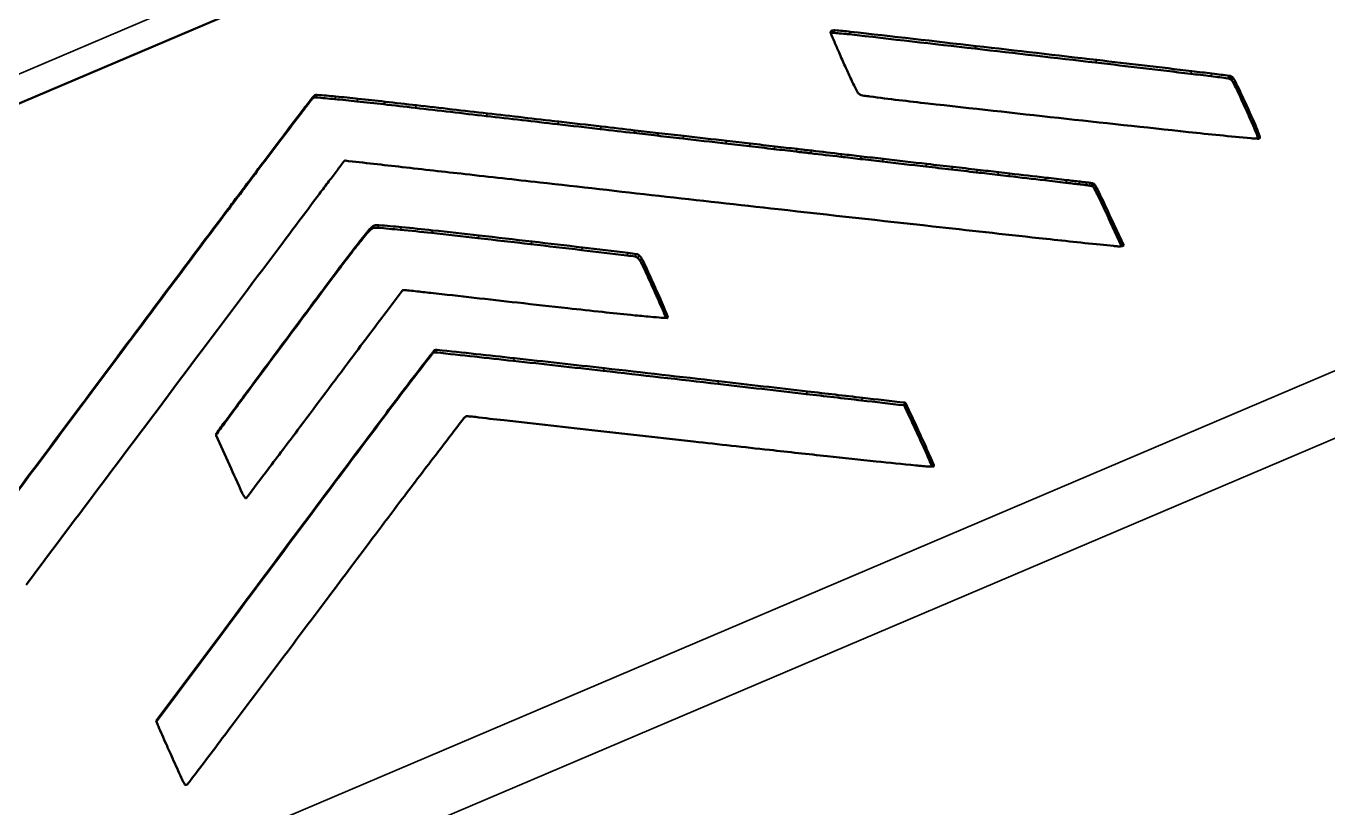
# Model space of a CAD drawing. Header units: inches. Extents: x -20.7 to 49, y -43 to 17.2.
# Drawn here: x 40.21 to 45.81, y -38.72 to -35.36 of the extents above; entities that cross this region are included whole.
import ezdxf

# ---------------------------------------------------------------- set-up
doc = ezdxf.new("R2010")
doc.units = ezdxf.units.IN
doc.header["$MEASUREMENT"] = 0
doc.layers.add('Visible (ANSI)', color=7, linetype='Continuous', lineweight=50)
doc.layers.add('Visible Narrow (ANSI)', color=7, linetype='Continuous', lineweight=35)

msp = doc.modelspace()

# ---------------------------------------------------------------- linework, layer by layer
at = {"layer": 'Visible (ANSI)'}
for p, q in [((37.1836755626571, -36.96579223381616), (45.40561047673761, -33.46874794693243)), ((37.18367556265713, -36.96579223381617), (45.40561047673764, -33.46874794693246)), ((44.87020203936125, -36.20264935501785), (44.91872341685936, -36.30773150221974)), ((44.87562044740472, -36.19136722539244), (44.92817646666241, -36.30518714635815)), ((44.92817646666241, -36.30518714635815), (44.92074305099606, -36.3072463307722)), ((41.96246751587244, -36.75532088700928), (41.95704910782896, -36.76660301663469)), ((40.76578516528365, -38.35003984533545), (41.05634809765586, -37.960499827473)), ((40.76678267329503, -38.35272054724003), (41.05092968961238, -37.97178195709841)), ((40.77099617714381, -38.36404391273024), (40.76578516528365, -38.35003984533545))]:
    msp.add_line(p, q, dxfattribs=at)
for centre, major_axis, ratio, start_param, end_param in [((43.67536175882614, -35.38734320480837), (-0.007690161065530293, 0.003693312517807858), 0.9772838841927118, 0.1685408748995663, 0.8280076746433016), ((43.67182856077338, -35.3863159123141), (-0.004371239497007093, 0.002099351810067608), 0.9772838841927121, 5.725100130103165, 6.451726182080082), ((49.92278282444128, -32.97271121146181), (-6.120240505785512, 2.939335168587119), 0.9772838841927121, 0.8280076746434961, 0.8341307103700863), ((43.67545106526548, -35.41154158519451), (0.01944651873283901, -0.009339475526166497), 0.977283884192712, 2.343401176577647, 2.364461032220637), ((43.67836452477213, -35.41987423538595), (0.02749696733730774, -0.01320582141300798), 0.9772838841927122, 2.136924645309383, 2.343401176577546), ((43.68086947330895, -35.40025945556911), (0.019446518732839, -0.009339475526166516), 0.9772838841927121, 2.343401176577647, 2.58350747651353), ((43.6837829328156, -35.40859210576054), (0.02749696733730774, -0.01320582141300798), 0.9772838841927122, 2.136924645309383, 2.343401176577546), ((43.67935772740459, -35.42754002123748), (0.0345791088896327, -0.01660712365170056), 0.9772838841927125, 1.963048506282947, 2.136924645309442), ((43.68477613544806, -35.41625789161207), (0.0345791088896327, -0.01660712365170056), 0.9772838841927125, 1.963048506282947, 2.136924645309442), ((43.62069002476842, -36.66694290991808), (1.175150738076184, -0.5643833587182004), 0.9772838841927121, 1.912135139090644, 1.963048506282764), ((43.62610843281189, -36.65566078029266), (1.175150738076184, -0.5643833587182004), 0.9772838841927121, 1.912135139090644, 1.963048506282764), ((-95.38594230330087, -1434.998865693996), (1293.928100604416, -621.4279272414842), 0.9772838841927122, 1.911755046940074, 1.912135139090548), ((-95.38052389525741, -1434.98758356437), (1293.928100604416, -621.4279272414842), 0.9772838841927122, 1.911755046940074, 1.912135139090548), ((46.21744590988769, -34.43101352603759), (-2.485700816709388, 1.193794234431284), 0.9772838841927121, 0.834130710370081, 0.8525327512502354), ((13.62224928889578, -342.7713176172316), (284.1334263715744, -136.4592407627826), 0.9772838841927122, 1.910091467144273, 1.911755046940073), ((50.26762447027382, -32.7500690234936), (-6.489915810875568, 3.116877149851135), 0.9772838841927123, 0.8525327512502416, 0.8615203594024523), ((13.61683088085231, -342.782599746857), (284.1334263715744, -136.4592407627826), 0.9772838841927122, 1.910091467144273, 1.911755046940073), ((32.78449839421322, -153.9995226910287), (109.5728393655741, -52.62396142189461), 0.9772838841927122, 1.906703408847157, 1.910091408036861), ((50.89809966573949, -32.4817152620011), (-7.115730685228845, 3.417433911872586), 0.9772838841927122, 0.8615203594024505, 0.868716760362533), ((32.77907998616975, -154.0108048206542), (109.5728393655741, -52.62396142189461), 0.9772838841927122, 1.906703408847157, 1.910091408036861), ((38.6623820951021, -97.97708381243478), (57.73645286264296, -27.72877736556462), 0.9772838841927122, 1.905331127581686, 1.90670322224182), ((38.66780050314556, -97.96580168280937), (57.73645286264296, -27.72877736556462), 0.9772838841927122, 1.905331127581686, 1.90670322224182), ((45.30180393539535, -35.56657344591968), (0.123479081923396, -0.01481986439690616), 0.02048152864717722, 0.8718731498463086, 1.524570254046834), ((45.04134938061856, -35.02467424296616), (-1.283241636499401, 0.6162955962910868), 0.9772838841927121, 0.8687165092176645, 0.8942921606837562), ((44.40211644434459, -35.32196052987592), (-0.638891117427679, 0.306836819333797), 0.977283884192712, 0.8942917291153307, 0.9291027637847691), ((45.29638552735187, -35.57785557554509), (0.123479081923396, -0.01481986439690616), 0.02048152864717722, 0.8718731498467109, 1.524570254046834), ((45.37152911761594, -35.62226018692576), (0.03412711043103651, -0.01639004476987092), 0.9772838841927122, 1.682625788166073, 1.889057189815475), ((45.37694752565941, -35.61097805730034), (0.03412711043103651, -0.01639004476987092), 0.9772838841927122, 1.682625788166073, 1.889057189815475), ((45.37998300604418, -35.59784449922275), (0.01030170295260341, -0.004947543769938564), 0.9772838841927122, 1.467274354266863, 1.682625788166058), ((45.37228873430509, -35.6255764662822), (-0.002074819028996507, -0.04086660029623237), 0.7529764359032345, 2.563814637619263, 2.753396200536926), ((45.38540141408765, -35.58656236959734), (0.01030170295260341, -0.004947543769938564), 0.9772838841927122, 1.467274354266863, 1.682625788166058), ((45.37597591930302, -35.60724463535702), (0.01945882920223167, -0.009345387809446576), 0.9772838841927122, 1.107935202717739, 1.246516437423951), ((45.37770714234856, -35.61429433665679), (-0.002074819028996507, -0.04086660029623237), 0.7529764359032345, 2.563814637599695, 2.753396200536926), ((45.33693336394067, -35.63698393165922), (0.06451770170461678, -0.03098557147182749), 0.9772838841927122, 0.9181291725393272, 1.107935202717751), ((45.38139432734649, -35.5959625057316), (0.01945882920223167, -0.009345387809446576), 0.9772838841927122, 1.107935202717581, 1.246516437423951), ((45.34235177198413, -35.62570180203381), (0.06451770170461678, -0.03098557147182749), 0.9772838841927122, 0.9181291725393272, 1.107935202717751), ((44.45020424981735, -36.07551232794458), (0.9691638416034548, -0.4654551338391169), 0.9772838841927121, 0.8918776371723567, 0.9181291725393876), ((44.45562265786083, -36.06423019831916), (0.9691638416034548, -0.4654551338391169), 0.9772838841927121, 0.8918776371723567, 0.9181291725393876), ((43.829215481206, -36.35370573147451), (1.599841968065181, -0.7683475439356159), 0.9772838841927123, 0.8692182659145367, 0.8918779094537594), ((48.02089666299611, -40.69835681265158), (-7.475530161423993, 3.590232881622192), 0.9772838841927121, 6.073846997179634, 6.084218966020404), ((41.55000987859898, -35.76950756003277), (-0.133669170818447, 0.0641965776297728), 0.9772838841927123, 6.040900975186152, 6.073846997179653), ((41.51483024323364, -35.74078336670655), (-0.09267607573049373, 0.04450904313707473), 0.9772838841927121, 5.997528813833954, 6.040900975186165), ((41.55542828664246, -35.75822543040736), (-0.133669170818447, 0.06419657762977286), 0.9772838841927121, 6.040900975186152, 6.073846997179653), ((41.51956253685918, -35.74499490542374), (-0.09839680517821006, 0.04725650726691593), 0.9772838841927123, 5.963608137090082, 5.997528813833956), ((41.4434416264051, -35.67257003301805), (-0.003472699422769046, 0.001667814775191931), 0.9772838841927122, 5.581845455566469, 5.963608137089737), ((41.52024865127711, -35.72950123708114), (-0.09267607573049368, 0.04450904313707484), 0.9772838841927117, 5.997528813833955, 6.040900975186167), ((41.45051912491211, -35.68787973886996), (0.01882083258940756, -0.00903898058905609), 0.977283884192712, 1.938284537124559, 2.440252801977147), ((41.52498094490265, -35.73371277579832), (-0.09839680517821013, 0.0472565072669158), 0.977283884192712, 5.96360813709008, 5.997528813833954), ((41.44886003444856, -35.66128790339264), (-0.003472699422769046, 0.001667814775191934), 0.9772838841927121, 5.581845455566469, 5.963608137089738), ((41.45593753295557, -35.67659760924455), (0.01882083258940755, -0.009038980589056105), 0.9772838841927123, 1.938284537124559, 2.440252801977149), ((40.05822178974497, -54.8644535285055), (17.6999404306411, -8.500655707974108), 0.9772838841927118, 1.934116143060729, 1.938284537124405), ((40.06364019778844, -54.85317139888007), (17.6999404306411, -8.500655707974108), 0.9772838841927118, 1.934116143060729, 1.938284537124405), ((41.01898049305194, -42.36557371209634), (6.171363699689421, -2.963887831449012), 0.9772838841927124, 1.920033074979116, 1.934116143060731), ((41.02439890109542, -42.35429158247094), (6.171363699689421, -2.963887831449012), 0.9772838841927124, 1.920033074979116, 1.934116143060731), ((40.33765833518741, -49.87629511999392), (13.11928401746143, -6.300728355814427), 0.9772838841927121, 1.912019843871892, 1.920033074979111), ((43.84669598850143, -35.60431522493474), (-0.06896333289680368, 0.03312065098339416), 0.9772838841927122, 0.9291027637848241, 1.107936022229446), ((43.80242639887575, -35.63803608925485), (-0.01787192586091569, 0.008583254230566958), 0.9772838841927124, 1.10793602222931, 1.464199509191782), ((43.80587894675074, -35.63248971255441), (-0.02389641195940618, 0.01147660194218344), 0.9772838841927121, 1.464199509191863, 1.750751390994752), ((43.82261898642956, -35.57048415464871), (-0.08309236480478026, 0.03990632555712178), 0.9772838841927121, 1.750751390994623, 1.87983389234158), ((44.00230209961038, -34.21692947169227), (-1.339810191146725, 0.6434634734282418), 0.977283884192712, 1.879833892341589, 1.896820719166396), ((45.42740569573108, -21.84413558362883), (-12.80010666420474, 6.147438755747811), 0.9772838841927122, 1.896820719166399, 1.914616720767587), ((43.82379707316252, -36.36498786109991), (1.599841968065181, -0.7683475439356159), 0.9772838841927123, 0.8692182659145367, 0.8918779094537594), ((45.44897776229634, -35.77927400686426), (0.1966613302464248, -0.4419414692603521), 0.0602614275885683, 1.52351818055801, 1.801554590666811), ((45.45439617033981, -35.76799187723886), (0.1966613302464248, -0.4419414692603521), 0.0602614275885683, 1.52351818055801, 1.801554590666811), ((48.01547825495263, -40.70963894227699), (-7.475530161423993, 3.590232881622192), 0.9772838841927121, 6.073846997179634, 6.084218966020404), ((40.33223992714393, -49.88757724961933), (13.11928401746139, -6.30072835581452), 0.9772838841927123, 1.912019843871899, 1.920033074979116), ((6.635712664042693, -388.4528628190354), (326.1258873016984, -156.6267353425723), 0.9772838841927124, 1.911643898712233, 1.912019843871896), ((6.641131072086166, -388.4415806894099), (326.1258873016986, -156.6267353425719), 0.9772838841927121, 1.911643898712232, 1.912019843871896), ((-641.9837874384007, -6880.273113645953), (6328.133107848509, -3039.1786364958), 0.9772838841927121, 1.911600397801077, 1.911644397798863), ((-641.9783690303572, -6880.261831516326), (6328.133107848513, -3039.178636495783), 0.9772838841927122, 1.911600397801076, 1.911644397798863), ((69.98894735612888, 231.7370949386924), (-247.1683512011792, 118.7062218487217), 0.9772838841927123, 1.914616754306582, 1.91668075412341), ((77.86728260869245, -63.04232005117434), (-41.11133689358469, 19.74432185217477), 0.9772838841927123, 6.084219278937215, 6.087152916783209), ((77.87270101673593, -63.03103792154894), (-41.11133689358469, 19.74432185217477), 0.9772838841927123, 6.084219278937215, 6.087152916783209), ((-537.1716862817598, -5831.769376928062), (5358.734309349765, -2573.610661165422), 0.9772838841927121, 1.911549257681655, 1.911601257681651), ((-537.1662678737163, -5831.758094798438), (5358.734309349765, -2573.610661165422), 0.9772838841927121, 1.911549257681655, 1.911601257681651), ((-39.8088891848297, -858.705697869587), (760.8412075935255, -365.4051367876604), 0.9772838841927124, 1.911330198040694, 1.911550198040468), ((-39.80347077678623, -858.6944157399615), (760.8412075935257, -365.4051367876606), 0.9772838841927123, 1.911330198040694, 1.911550198040469), ((68.63162176869692, 217.4127764687962), (-233.9323822457631, 112.3494538419408), 0.977283884192712, 1.916681747016723, 1.918857728518635), ((44.77167595873931, -36.08403943115039), (0.7050006818308017, -0.3385869061884489), 0.9772838841927122, 0.7999225965214674, 0.8521967676519324), ((44.77709436678278, -36.07275730152497), (0.7050006818308017, -0.3385869061884489), 0.9772838841927122, 0.7999225965214674, 0.8521967676519324), ((97.76401537673809, -77.82318697904986), (-63.47553926508886, 30.48505769185628), 0.9772838841927122, 6.087152916783208, 6.089624633929626), ((756.2303034679776, 7082.926128605342), (6581.857019061326, -3161.033262083516), 0.9772838841927121, 5.052923045405008, 5.052943109680767), ((756.2357218760211, 7082.937410734969), (6581.857019061326, -3161.033262083516), 0.9772838841927121, 5.052923045405008, 5.052943109680767), ((233.6753893884284, 1868.617756288556), (1760.807151854817, -845.653431699953), 0.9772838841927121, 5.052943109680768, 5.052994869419441), ((233.6808077964719, 1868.629038418182), (1760.807151854817, -845.653431699953), 0.9772838841927121, 5.052943109680768, 5.052994869419441), ((287.8892356262678, 2409.90178370515), (2261.264739536351, -1086.005520227841), 0.9772838841927118, 5.052995839590842, 5.053039839590838), ((287.8946540343113, 2409.913065834775), (2261.264739536351, -1086.005520227841), 0.9772838841927118, 5.052995839590842, 5.053039839590838), ((1559.152046836999, 15107.72095360694), (14001.29381948142, -6724.326485277683), 0.9772838841927118, 5.053039431890731, 5.05305143189071), ((1559.157465245043, 15107.73223573657), (14001.29381948142, -6724.326485277683), 0.9772838841927118, 5.053039431890731, 5.05305143189071), ((46.74258523451667, -19.21583012643413), (-15.33550863472738, 7.365102697453591), 0.9772838841927125, 1.91885772851864, 1.934761920459934), ((45.52866461853184, -35.14511345851512), (-0.6437208556492718, 0.3091563718736648), 0.9772838841927121, 1.93476192045993, 1.953249490463691), ((45.51142542042553, -35.44585260193963), (-0.366774344551612, 0.1761487524644181), 0.9772838841927121, 1.953249490463797, 1.981420713664521), ((45.52245365573594, -35.06082569367047), (-0.7207384454605138, 0.3461451977406442), 0.9772838841927118, 1.981420713664519, 1.993601170272779), ((45.13080556974933, -35.95671858422237), (0.3574888099686959, -0.1716892384415338), 0.9772838841927123, 0.7475733375072569, 0.7999218022783658), ((45.1362239777928, -35.94543645459696), (0.3574888099686959, -0.1716892384415338), 0.9772838841927123, 0.7362751829035199, 0.7999218022783658), ((45.50974139419046, -35.84224889063132), (-0.002708678898056929, 0.001300882724779241), 0.9772838841927118, 1.993601170272848, 2.622293840002762), ((45.50794862202496, -35.83970341496287), (0.005530875918805828, -0.002656284191098297), 0.977283884192712, 5.763886493591116, 7.019460490083171), ((97.75859696869462, -77.83446910867528), (-63.47553926508886, 30.48505769185628), 0.9772838841927122, 6.087152916783208, 6.089624633929626), ((-46.44054335958802, -931.4746378446719), (828.052623979515, -397.6844041999687), 0.9772838841927118, 1.911345018955453, 1.911457018955783), ((-46.43512495154454, -931.4633557150464), (828.0526239795132, -397.6844041999718), 0.9772838841927123, 1.911345018955457, 1.911457018955787), ((-56.70767358144016, -1033.916336949667), (922.7683531542896, -443.1730207859718), 0.9772838841927122, 1.911240722944308, 1.911344722944284), ((-56.70225517339669, -1033.905054820041), (922.7683531542896, -443.1730207859718), 0.9772838841927122, 1.911240722944308, 1.911344722944284), ((-46.30310241571954, -930.2222841013917), (826.8934679452991, -397.1277025321141), 0.9772838841927121, 1.911137670070721, 1.911241933503089), ((-46.29768400767607, -930.2110019717662), (826.8934679452991, -397.1277025321141), 0.9772838841927121, 1.911137670070721, 1.911241933503089), ((24.48378695106332, -225.4147349968003), (175.2256756776079, -84.15469791942878), 0.9772838841927121, 1.910810913214171, 1.911137670070719), ((24.48920535910679, -225.4034528671748), (175.2256756776079, -84.15469791942887), 0.9772838841927122, 1.910810913214171, 1.911137670070719), ((446.2121291735587, 3959.593048124999), (3694.386341294372, -1774.283165677771), 0.9772838841927123, 5.052403700582667, 5.052435731199582), ((172.6534209474287, -133.9286741746392), (-147.6534540592059, 70.91273453540197), 0.9772838841927123, 6.084585877320846, 6.084909876076846), ((41.57659348007591, -35.94103998310897), (-0.001481062434938533, 0.000711301932950649), 0.9772838841927122, 5.20724358913003, 6.084585877321877), ((41.57707553552719, -35.94952027530662), (-0.009274544739120368, 0.004454235989347329), 0.9772838841927124, 5.055933030290701, 5.207243589131917), ((-5831.472979497843, -60493.96394526253), (-55879.07981306887, 26836.74674672917), 0.9772838841927124, 5.055929030171597, 5.055933030171808), ((446.2067107655153, 3959.581765995373), (3694.386341294372, -1774.283165677771), 0.9772838841927123, 5.052403700582667, 5.052435731199582), ((121.0960394146143, 732.2686020700272), (710.2971357623036, -341.1306057857034), 0.977283884192712, 5.052435731199578, 5.052543571955328), ((121.1014578226577, 732.2798841996527), (710.2971357623036, -341.1306057857034), 0.977283884192712, 5.052435731199578, 5.052543571955328), ((155.2999813282752, 1072.176113555544), (1024.583838354531, -492.0713992194487), 0.9772838841927122, 5.052543323657089, 5.052627375351785), ((155.3053997363186, 1072.187395685169), (1024.583838354531, -492.0713992194487), 0.9772838841927122, 5.052543323657089, 5.052627375351785), ((1584.350935451559, 15285.90278083043), (14166.80892302541, -6803.817538663447), 0.977283884192712, 5.052627375351784, 5.052639371613171), ((1584.356353859602, 15285.91406296005), (14166.80892302541, -6803.817538663447), 0.977283884192712, 5.052627375351784, 5.052639371613171), ((-65.78591460295708, -1128.857736747028), (1010.514253645086, -485.3142750337616), 0.9772838841927121, 1.910946486079103, 1.911046486079124), ((184.898043953298, -142.3087416787943), (-161.2704103802491, 77.45247730624918), 0.9772838841927121, 6.089624633929625, 6.090854590761086), ((184.9034623613415, -142.297459549169), (-161.2704103802491, 77.45247730624918), 0.9772838841927121, 6.089624633929625, 6.090854590761086), ((51.01052614016725, -43.05359175231671), (-10.6612318792951, 5.120212804325414), 0.9772838841927122, 6.084909876076847, 6.089901890733552), ((-80.25109080347546, -1292.582005220625), (-1161.442450861387, 557.7997529475659), 0.9772838841927121, 5.055717889866386, 5.055929889866196), ((-198.3342557276976, -2505.408497346265), (-2282.439633047151, 1096.175073062989), 0.9772838841927123, 5.055590705499759, 5.055718705499713), ((-65.79133301100056, -1128.869018876654), (1010.514253645086, -485.3142750337616), 0.9772838841927121, 1.910946486079103, 1.911046486079124), ((-50.34101090401227, -975.319223886387), (868.538502609091, -417.1283405574647), 0.9772838841927124, 1.910832895615801, 1.910944895612687), ((-50.33559249596881, -975.3079417567616), (868.538502609091, -417.1283405574647), 0.9772838841927124, 1.910832895615801, 1.910944895612687), ((-42.49456105669689, -897.4282266355796), (796.5177080333839, -382.5392988088836), 0.9772838841927122, 1.910727889774014, 1.910831889775604), ((-42.48914264865341, -897.4169445059541), (796.5177080333833, -382.5392988088848), 0.9772838841927122, 1.910727889774016, 1.910831889775604), ((36.56775895067712, -113.512207542456), (71.67112649383753, -34.42110852938684), 0.9772838841927122, 1.91011845590546, 1.910726910323232), ((36.57317735872059, -113.5009254128306), (71.67112649383752, -34.42110852938686), 0.9772838841927122, 1.91011845590546, 1.910726910323232), ((-212.7050868837721, -2569.82798556365), (2343.062149751765, -1125.289924871468), 0.9772838841927123, 1.910058268213621, 1.91011845590546), ((-212.6996684757286, -2569.816703434025), (2343.062149751765, -1125.289924871468), 0.9772838841927123, 1.910058268213621, 1.91011845590546), ((12.26012059366597, -354.4312166658826), (294.4483288740234, -141.4131238099176), 0.9772838841927122, 1.909782682898078, 1.910058268213621), ((60.07721627991679, -49.75823792632277), (-20.83454826200499, 10.00609704312216), 0.9772838841927122, 6.089900803802987, 6.0929248032277), ((366.1454810041483, 3284.509987009579), (-3069.172576044941, 1474.015095110072), 0.9772838841927122, 1.913999395074988, 1.914303395074402), ((12.25470218562249, -354.442498795508), (294.4483288740233, -141.4131238099179), 0.977283884192712, 1.909782682898079, 1.910058268213621), ((29.80642259741416, -182.075713217368), (135.0519246363849, -64.86066540912111), 0.9772838841927122, 1.909397276269365, 1.909782682898079), ((29.81184100545763, -182.0644310877426), (135.0519246363849, -64.86066540912111), 0.9772838841927122, 1.909397276269365, 1.909782682898079), ((43.60421585547556, -47.09977809814726), (10.227055876473, -4.911693417996577), 0.9772838841927123, 1.906836689370914, 1.90939663870175), ((43.60963426351903, -47.08849596852185), (10.227055876473, -4.911693417996577), 0.9772838841927123, 1.906836689370914, 1.90939663870175), ((44.63490626573442, -37.27045870995824), (1.134171098755427, -0.5447022865548329), 0.9772838841927121, 1.893696208923512, 1.906836689370907), ((44.64032467377789, -37.25917658033283), (1.134171098755427, -0.5447022865548329), 0.9772838841927121, 1.893696208923512, 1.906836689370907), ((44.76804945031986, -36.14599321901289), (0.09220211203855383, -0.04428141513013073), 0.9772838841927117, 1.811165047466217, 1.893696208923528), ((44.77346785836333, -36.13471108938748), (0.09220211203855383, -0.04428141513013073), 0.9772838841927117, 1.811165047466217, 1.893696208923528), ((44.78205803869379, -36.07758925097671), (0.02788361617168376, -0.01339151518038175), 0.977283884192712, 1.644716797184573, 1.811165047466261), ((44.79032171399553, -36.05641577566302), (0.006921524921669971, -0.003324163748676982), 0.9772838841927122, 1.175913837144577, 1.644716797184463), ((44.78747644673727, -36.0663071213513), (0.02788361617168376, -0.01339151518038175), 0.977283884192712, 1.644716797184573, 1.811165047466261), ((44.76188823305974, -36.0813515258163), (0.04168409012260819, -0.02001939498163758), 0.9772838841927121, 0.9146532924642585, 1.175913833499857), ((44.79574012203901, -36.04513364603761), (0.006921524921669971, -0.003324163748676982), 0.9772838841927122, 1.175913837144577, 1.644716797184463), ((44.7673066411032, -36.07006939619087), (0.04168409012260819, -0.02001939498163758), 0.9772838841927121, 0.9146532924642585, 1.175913833499857), ((43.53160155763764, -36.68444151850917), (1.294573887788785, -0.6217380759979912), 0.9772838841927122, 0.8928543488965879, 0.9146532924642798), ((43.53701996568112, -36.67315938888375), (1.294573887788785, -0.6217380759979912), 0.9772838841927122, 0.8928543488965879, 0.9146532924642798), ((-151.5794005360967, 105.7909090487798), (216.1319529736925, -103.8005368956408), 0.977283884192712, 6.091802545500006, 6.092923205067414), ((42.62072877131209, -37.10645879408983), (2.212093549291169, -1.062390335721248), 0.9772838841927122, 0.8735403079776018, 0.8928543488965976), ((42.62614717935556, -37.09517666446442), (2.212093549291169, -1.062390335721248), 0.9772838841927122, 0.8735403079776018, 0.8928543488965976), ((29.02817371396926, -43.07772570808584), (15.7839097962132, -7.580453924638868), 0.977283884192712, 0.8690083173426206, 0.8735403079775956), ((254.9395532688728, -194.0019094444317), (-239.805881293584, 115.1702878104124), 0.9772838841927123, 6.09085459076109, 6.093700443949069), ((254.9449716769163, -193.9906273148063), (-239.805881293584, 115.1702878104124), 0.9772838841927123, 6.09085459076109, 6.093700443949069), ((103.9076503349087, 586.0642407265956), (-575.089975475746, 276.1953861812814), 0.9772838841927122, 1.914305281264197, 1.915355967883457), ((29.02275530592578, -43.08900783771126), (15.7839097962132, -7.580453924638868), 0.977283884192712, 0.8690083173426206, 0.8735403079775956), ((44.2064385150053, -38.30715484176489), (-2.946783417748084, 1.415235908753645), 0.9772838841927123, 6.037870604815213, 6.049338583463194), ((41.75478669023517, -36.30895040133856), (-0.08927663003113606, 0.04287640953576825), 0.9772838841927123, 5.894511745232982, 6.037870604815177), ((41.76020509827865, -36.29766827171314), (-0.08927663003113619, 0.04287640953576798), 0.9772838841927122, 5.894511745232978, 6.037870604815174), ((41.7114291739555, -36.26169236988613), (-0.03127677272675403, 0.01502112832800415), 0.9772838841927123, 5.801306642265146, 5.894511745232953), ((41.70363855065113, -36.30259861574634), (-0.00928210449286744, -0.07507271414651581), 0.5866624394071783, 3.519379503366526, 3.645121081501028), ((41.71684758199897, -36.25041024026071), (-0.03127677272675398, 0.01502112832800426), 0.9772838841927122, 5.80130664226515, 5.894511745232957), ((41.7090569586946, -36.29131648612092), (-0.00928210449286744, -0.07507271414651581), 0.5866624394071784, 3.519379503368674, 3.645121081501028), ((41.70147922572288, -36.24093724131847), (0.01045378750150837, -0.005020584602693464), 0.9772838841927122, 2.303254918521851, 2.501984096397294), ((41.71440412962484, -36.2832952231842), (0.05087960737004082, -0.02443567686030185), 0.9772838841927122, 1.939731210765071, 2.30325491852196), ((41.70689763376635, -36.22965511169306), (0.01045378750150836, -0.005020584602693498), 0.9772838841927122, 2.303254918521855, 2.501984096397297), ((41.71982253766831, -36.27201309355878), (0.05087960737004094, -0.02443567686030158), 0.9772838841927122, 1.939731210765066, 2.303254918521954), ((40.87619370575261, -48.06830480399081), (10.91545861284745, -5.242308917708365), 0.9772838841927122, 1.931591222177184, 1.939731210765046), ((40.88161211379608, -48.05702267436539), (10.91545861284745, -5.242308917708362), 0.9772838841927122, 1.931591222177182, 1.939731210765046), ((41.07889150569208, -45.51707780825793), (8.561722101168709, -4.111892474134844), 0.9772838841927122, 1.917413027420274, 1.931591053098607), ((41.08430991373555, -45.50579567863251), (8.561722101168696, -4.111892474134868), 0.977283884192712, 1.917413027420276, 1.931591053098611), ((73.8299245441869, 273.0783586244043), (-285.8421412408839, 137.2798761126039), 0.9772838841927124, 1.91535596788346, 1.916806525955405), ((-3454.315616677642, 2538.598879333684), (3916.829904554162, -1881.114945882674), 0.9772838841927123, 6.091666581896823, 6.091802545500007), ((43.64718283034, -37.87381117245508), (-2.305786653123612, 1.107387821504425), 0.9772838841927122, 6.049337633127493, 6.065837539543706), ((43.65260123838347, -37.86252904282966), (-2.305786653123612, 1.107387821504425), 0.9772838841927122, 6.049337633127493, 6.065837539543706), ((44.20102010696182, -38.3184369713903), (-2.946783417748084, 1.415235908753645), 0.9772838841927123, 6.037870604815213, 6.049338583463194), ((37.85009013772037, -79.87084651331688), (40.30267936179895, -19.35595222515213), 0.9772838841927124, 1.9129201978291, 1.917413027420274), ((37.85550854576384, -79.85956438369146), (40.30267936179895, -19.35595222515213), 0.9772838841927124, 1.9129201978291, 1.917413027420274), ((31.78464650700062, -141.385268811009), (97.16738823488157, -46.66606176808873), 0.977283884192712, 1.910780726629199, 1.912920197829102), ((31.79006491504409, -141.3739866813836), (97.16738823488157, -46.66606176808873), 0.977283884192712, 1.910780726629199, 1.912920197829102), ((33.73738460327134, -122.0555248803084), (79.30471753991431, -38.08725246656282), 0.9772838841927123, 1.908288639666624, 1.910780639344475), ((48.27637755593359, 2.98359288001158), (-36.27292614167537, 17.42060420256387), 0.977283884192712, 1.916806525955401, 1.923433728688934), ((52.81632704262302, -44.73796264510326), (-12.63966202156214, 6.070382865495569), 0.9772838841927117, 6.08354071382706, 6.090328592836195), ((52.82174545066649, -44.72668051547785), (-12.63966202156214, 6.070382865495569), 0.9772838841927117, 6.083540713827059, 6.090328592836194), ((43.46625915809865, -37.73331308310814), (-2.099080084473608, 1.008113963518527), 0.9772838841927124, 6.065836477212752, 6.083540361609909), ((43.47167756614213, -37.72203095348273), (-2.099080084473608, 1.008113963518527), 0.9772838841927124, 6.065836477212754, 6.083540361609909), ((33.73196619522787, -122.0668070099338), (79.30471753991431, -38.08725246656282), 0.9772838841927123, 1.908288639666624, 1.910780639344475), ((20.86816319414986, -246.518491239724), (194.412037871293, -93.36922945619409), 0.9772838841927124, 1.907373108356333, 1.908289107791097), ((20.87358160219333, -246.5072091100986), (194.412037871293, -93.36922945619409), 0.9772838841927124, 1.907373108356333, 1.908289107791097), ((42.72329985757688, -36.99087837499349), (0.5952877527591143, -0.2858956646327844), 0.977283884192712, 1.853116312148696, 1.907373108356316), ((42.72871826562035, -36.97959624536808), (0.5952877527591132, -0.2858956646327865), 0.9772838841927125, 1.8531163121487, 1.907373108356319), ((42.82753672122342, -36.36415860148661), (0.02139382721185862, -0.01027469895260594), 0.9772838841927116, 1.275998164088163, 1.853116312148764), ((42.80818870575338, -36.38496967851257), (0.04755202350200712, -0.02283755595630652), 0.9772838841927122, 0.9582650318673496, 1.27599816408812), ((47.56887769488426, -5.073635147381985), (-28.83331790917561, 13.8476233535882), 0.977283884192712, 1.923433728688934, 1.925243551408748), ((44.93586727167908, -35.70644606171335), (-0.5539408533074801, 0.2660382104109559), 0.9772838841927121, 1.925243551408757, 1.956147424988865), ((44.90880662043352, -36.20417992394206), (-0.09568158081707027, 0.04595248098760771), 0.9772838841927122, 1.956147424988966, 2.053251917585891), ((44.91210031226405, -36.2786054413002), (-0.02731075518356635, 0.0131163902980389), 0.9772838841927123, 2.053251917585795, 2.30017341274317), ((68.90791267029927, -56.61165302210676), (-30.68354459425689, 14.7362218261771), 0.9772838841927122, 6.090328592836194, 6.093828462004442), ((42.82211831317995, -36.37544073111202), (0.02139382721185862, -0.01027469895260594), 0.9772838841927116, 1.275998164088163, 1.853116312148764), ((42.80277029770991, -36.39625180813798), (0.04755202350200712, -0.02283755595630652), 0.9772838841927122, 0.9582650318672989, 1.27599816408812), ((42.55258636464573, -36.53282379489769), (0.3084417306062751, -0.1481336600046786), 0.9772838841927122, 0.8665091753173382, 0.9582650318672759), ((42.5580047726892, -36.52154166527227), (0.3084417306062751, -0.1481336600046786), 0.9772838841927122, 0.8665091753173382, 0.9582650318672759), ((27.43209765943869, -43.05827344359579), (15.35111208634594, -7.372596483694458), 0.977283884192712, 0.8609732100705463, 0.8665100761709388), ((27.43751606748216, -43.04699131397038), (15.35111208634594, -7.372596483694458), 0.977283884192712, 0.8609732100705463, 0.8665100761709388), ((68.9024942622558, -56.62293515173217), (-30.68354459425689, 14.7362218261771), 0.9772838841927122, 6.090328592836194, 6.093828462004442), ((124.6298106824999, -97.50166116630469), (-93.03368668705289, 44.68079103820634), 0.9772838841927117, 6.093828462004444, 6.095620520292417), ((124.6352290905434, -97.49037903667927), (-93.03368668705289, 44.68079103820634), 0.9772838841927117, 6.093828462004444, 6.095620520292417), ((3390.358984111306, -2503.387356229451), (-3752.202178232166, 1802.050068408427), 0.9772838841927124, 6.091734593534312, 6.091762649508278), ((41.84912335626031, -36.51874784595108), (-0.02911375780341745, 0.01398230872143295), 0.977283884192712, 6.00300484454647, 6.091734593537298), ((41.82804940657526, -36.5001947847875), (-0.003760578669574039, 0.001806073001096658), 0.977283884192712, 5.095739820547582, 6.003004844547146), ((41.76606855374663, -37.59900466035707), (-1.015572157336023, 0.4877434073830533), 0.9772838841927118, 5.078323927470552, 5.095739820547267), ((41.73591542278326, -38.00540373072244), (-1.390331526536487, 0.6677270849210876), 0.9772838841927124, 5.057731195622578, 5.078323013715581), ((39.41624523305963, -62.34680033452515), (-23.88361123567584, 11.4704542070726), 0.977283884192712, 5.055137541790331, 5.057729541427687), ((119.9353553077096, 759.6104487008795), (-735.8895660184712, 353.4217453627281), 0.977283884192712, 1.913544666373323, 1.914004728606546), ((31.66810762380246, -41.25801538661179), (11.14744761581861, -5.353725035181743), 0.9772838841927118, 0.8549664121600848, 0.860973210070541), ((31.67352603184593, -41.24673325698637), (11.14744761581861, -5.353725035181743), 0.9772838841927118, 0.854966412160084, 0.860973210070541), ((52.29702507808368, 65.79493657155552), (-94.59745208313772, 45.43181227990141), 0.9772838841927124, 1.914004728606542, 1.916092244278401), ((46.48234289151998, 4.807764237347403), (-38.24044302832882, 18.36553301283906), 0.977283884192712, 1.916091714248063, 1.919635430623892), ((41.28926968373545, -37.23739154076233), (1.625268924487987, -0.7805592122798657), 0.9772838841927122, 0.8300742852320058, 0.8549659639196543), ((41.29468809177892, -37.22610941113692), (1.625268924487987, -0.7805592122798657), 0.9772838841927122, 0.8300742852320058, 0.8549659639196543), ((254.8901481410441, -193.6002748186099), (-238.8241668221121, 114.6988050527028), 0.9772838841927122, 6.091762649508282, 6.092249770065959), ((44.38099374718799, -18.10631011972445), (-17.07427252271529, 8.200169528732587), 0.977283884192712, 1.91963543062389, 1.926109114643918), ((44.06032315233665, -21.87594257260094), (-13.59455842391607, 6.528985852607337), 0.9772838841927123, 1.926109114643914, 1.931104681799681), ((43.07690972494166, -34.17632435116206), (-2.24581564296322, 1.078585865258833), 0.9772838841927123, 1.931104681799686, 1.950007683231403), ((43.23590762246693, -31.55389378820516), (-4.661371316258993, 2.238691866891698), 0.9772838841927122, 1.950007683231405, 1.956652461670476), ((41.23059960942975, -37.26020878764892), (1.682721759317654, -0.8081517779298979), 0.9772838841927121, 0.8156222934285093, 0.8300750484546686), ((41.23601801747323, -37.24892665802351), (1.682721759317654, -0.8081517779298979), 0.9772838841927121, 0.8134791404820447, 0.8300750484546686), ((42.96339206836178, -36.61426779569894), (0.002496354259777188, -0.001198910706544786), 0.9772838841927121, 5.098245115260245, 6.359049414622314), ((42.95781718196968, -36.61208245929502), (0.007894731303112204, -0.003791560371499574), 0.9772838841927121, 0.07586410744289296, 0.8134791404819293), ((1051.340286116274, -774.790808669328), (-1128.530619672001, 541.9933638381626), 0.9772838841927124, 6.095621503893783, 6.095909503893047), ((1051.345704524318, -774.7795265397025), (-1128.530619672001, 541.9933638381626), 0.9772838841927124, 6.095621503893783, 6.095909503893047), ((530.7536406983343, -396.3629773308074), (-548.4212825452096, 263.3873556869114), 0.977283884192712, 6.093700485226575, 6.095232485151874), ((457.3333930906793, -342.5841545163446), (-465.5868152703239, 223.6048891968988), 0.9772838841927122, 6.092249629973891, 6.092545629973312), ((530.7482222902908, -396.3742594604329), (-548.4212825452087, 263.3873556869129), 0.9772838841927123, 6.093700485226577, 6.095232485151876), ((-3056.125583629957, 2245.205880670809), (3470.614279952352, -1666.813354805459), 0.9772838841927123, 6.091495214298363, 6.091667214298257), ((51.77615142294158, -44.30707018384809), (-11.17381551462668, 5.366388604892093), 0.9772838841927122, 6.074132263143255, 6.087680319746695), ((44.7451624026592, -38.95336580417169), (-3.197653401630101, 1.535719893928781), 0.9772838841927122, 6.069119753119557, 6.074132263143258), ((44.75058081070268, -38.94208367454628), (-3.197653401630103, 1.53571989392878), 0.9772838841927121, 6.069119753119556, 6.074132263143254), ((43.42866692576063, -37.93777240601734), (-1.697319285299318, 0.8151624536462639), 0.9772838841927124, 6.061069443476438, 6.069119753119552), ((43.4340853338041, -37.92649027639193), (-1.697319285299313, 0.8151624536462724), 0.9772838841927121, 6.061069443476442, 6.069119753119557), ((49.55963661423663, -42.74498686147238), (-8.7279352894507, 4.191718792943487), 0.9772838841927123, 6.059634787411913, 6.06107100113456), ((49.56505502228011, -42.73370473184696), (-8.7279352894507, 4.191718792943487), 0.9772838841927123, 6.059634787411913, 6.06107100113456), ((41.96704626353393, -36.78691491266106), (0.02058953264497967, -0.009888424703402959), 0.9772838841927118, 1.917432874949721, 2.464714425038625), ((41.9724646715774, -36.77563278303565), (0.02058953264497967, -0.009888424703402959), 0.9772838841927118, 1.917432874949721, 2.464714425038625), ((-49.49864225991764, -1010.17368211267), (899.3734444510983, -431.9372731299451), 0.977283884192712, 1.917096678631861, 1.917432874947375), ((-49.49322385187418, -1010.162399983045), (899.3734444510986, -431.9372731299438), 0.9772838841927122, 1.917096678631859, 1.917432874947373), ((32.95306868892303, -135.9722786589232), (91.6424570275761, -44.01263261178287), 0.9772838841927121, 1.913258606238033, 1.917096678631864), ((-254.3312435052245, 180.8327573161148), (331.3978395053917, -159.1586676260793), 0.9772838841927124, 6.091545286378907, 6.092545299022841), ((51.77073301489811, -44.3183523134735), (-11.17381551462668, 5.366388604892093), 0.9772838841927122, 6.074132263143255, 6.087680319746696), ((32.94765028087955, -135.9835607885486), (91.64245702757623, -44.01263261178254), 0.9772838841927121, 1.913258606238029, 1.917096678631861), ((17.40957374278011, -294.1286311515882), (237.8280343125961, -114.2203978209894), 0.9772838841927122, 1.911375889545809, 1.913259889401779), ((17.41499215082359, -294.1173490219628), (237.8280343125961, -114.2203978209894), 0.9772838841927122, 1.911375889545809, 1.913259889401779), ((-292.330508875853, -3385.689696247007), (3096.217651590378, -1487.0038888695), 0.9772838841927122, 1.911264368243978, 1.911376368244362), ((-292.3250904678095, -3385.678414117381), (3096.217651590371, -1487.003888869516), 0.9772838841927122, 1.911264368243984, 1.911376368244367), ((75.200053205985, -61.79774395593327), (-38.0285377730815, 18.26376240945052), 0.9772838841927125, 6.095908846260628, 6.098124846040981), ((75.20547161402847, -61.78646182630786), (-38.02853777308146, 18.26376240945061), 0.9772838841927123, 6.095908846260631, 6.098124846040983), ((99.70291277877502, -79.92457704431969), (-65.04397192776624, 31.23832045671169), 0.977283884192712, 6.08768097657639, 6.091360975538148), ((99.7083311868185, -79.91329491469426), (-65.04397192776624, 31.23832045671169), 0.977283884192712, 6.08768097657639, 6.091360975538148), ((-11.14568112937878, -582.3656274570608), (504.2917388931493, -242.193495820197), 0.9772838841927125, 1.910835512548804, 1.911264315753314), ((-11.1402627213353, -582.3543453274355), (504.2917388931488, -242.1934958201983), 0.9772838841927121, 1.910835512548806, 1.911264315753318), ((-1456.641046052873, -14930.46382019586), (13771.07881814343, -6613.762358078895), 0.9772838841927122, 1.910823541962122, 1.910835512548807), ((58.6652649518246, -49.77530831567072), (-19.58609271114109, 9.40650797409723), 0.9772838841927117, 6.098123993209495, 6.101763992204676), ((58.67068335986807, -49.7640261860453), (-19.58609271114109, 9.40650797409723), 0.9772838841927117, 6.098123993209494, 6.101763992204676), ((-1456.646464460916, -14930.47510232548), (13771.07881814343, -6613.762358078895), 0.9772838841927122, 1.910823541962122, 1.910835512548807), ((43.98060915609263, -36.99909807940864), (0.006557429790342798, -0.003149301727615922), 0.9772838841927123, 1.655215282931955, 1.910823542081715), ((43.98260987002948, -36.993804629551), (0.001338603500671376, -0.0006428839426486152), 0.977283884192712, 0.8779726492311593, 1.655215282928907), ((-30.3320679068614, -70.08465458393805), (74.32676075552236, -35.6965157904075), 0.9772838841927122, 0.8775486492408682, 0.877972649232281), ((43.98602756413611, -36.98781594978323), (0.006557429790342798, -0.003149301727615922), 0.9772838841927123, 1.655215282931955, 1.910823542081715), ((43.98802827807296, -36.98252249992559), (0.001338603500671376, -0.0006428839426486152), 0.977283884192712, 0.8779726492311593, 1.655215282928907), ((-30.32664949881792, -70.07337245431262), (74.32676075552236, -35.6965157904075), 0.9772838841927122, 0.8775486492408682, 0.877972649232281), ((37.56465690844443, -39.87733664577564), (6.43914976728553, -3.092496013659952), 0.977283884192712, 0.8720895987192074, 0.8775474310717577), ((269.6325825907525, -202.0237752562882), (-254.2799607716485, 122.1216765348542), 0.977283884192712, 6.101764946550089, 6.101987502677984), ((269.638000998796, -202.0124931266628), (-254.2799607716484, 122.1216765348543), 0.9772838841927122, 6.101764946550089, 6.10201694652701), ((163.8293958935949, -128.817351071754), (-137.5521637243155, 66.06144186130213), 0.9772838841927118, 6.080498902411047, 6.081846902112842), ((42.1127654222852, -37.06554196075247), (-0.02663011524626445, 0.01278950299630854), 0.9772838841927123, 5.573651794482648, 6.080498902410774), ((42.10197008503436, -37.04168061629016), (-0.002793590263102327, 0.001341662651851177), 0.977283884192712, 5.080719882750279, 5.573651794483641), ((41.9620688752179, -38.99172597438947), (-1.800632823874589, 0.864780294160618), 0.9772838841927123, 5.075447882994817, 5.080719882749614), ((42.05637434154836, -37.76912583329852), (-0.6729169265535486, 0.3231782126677267), 0.9772838841927123, 5.059120965792062, 5.075448875106067), ((42.00182635544994, -38.35023262229137), (-1.209820233826231, 0.5810338919838435), 0.9772838841927121, 5.048596699940795, 5.059120675657852), ((43.98116461801364, -19.44314004834325), (-16.28035799596881, 7.818880445875202), 0.9772838841927123, 1.907002924388722, 1.913894917568367), ((153.513739694176, 1102.79748116481), (-1053.577989184643, 505.9962649396284), 0.9772838841927123, 1.913893608399823, 1.914241608398621), ((37.55923850040096, -39.88861877540105), (6.43914976728553, -3.092496013659952), 0.977283884192712, 0.8720895987192074, 0.8775474310717577), ((31.45494237965988, -42.56365550362043), (12.52760875443018, -6.016567642298992), 0.977283884192712, 0.8687745430412415, 0.8720895987192119), ((31.46036078770335, -42.55237337399502), (12.52760875443018, -6.016567642298992), 0.977283884192712, 0.8687745430412415, 0.8720895987192119), ((41.03583095366739, -37.11743834173276), (-0.01180815261284277, 0.005671038289780046), 0.9772838841927126, 0.3681812306568037, 0.8597501507050094), ((41.02672293044436, -37.11664206419814), (-0.003542508567626997, 0.001701341639761384), 0.9772838841927121, 6.10201694652251, 6.651366537835819), ((280.6301654389683, 64.3606575978334), (-237.6462770961981, 114.1331062549468), 0.9772838841927121, 0.8597501507048424, 0.8602781507697745), ((2.934538012510908, -8.77014536108055), (43.07881736214034, -20.68923317212479), 0.9772838841927122, 6.087044855476257, 6.091545286378905), ((176.5443860707676, -136.5620352953557), (-151.1659735801657, 72.59967349614155), 0.9772838841927121, 6.09136213506952, 6.093746134787311), ((105.5008415305567, 609.051519351917), (-597.2221263455883, 286.8246758875757), 0.9772838841927121, 1.914240127230741, 1.91486812722618), ((34.37999191934554, -41.29341683638656), (9.614598294642686, -4.617551691402618), 0.9772838841927121, 0.8614624017364925, 0.8687743935919912), ((34.38541032738901, -41.28213470676116), (9.614598294642686, -4.617551691402618), 0.9772838841927121, 0.8614624017364925, 0.8687743935919912), ((176.5389676627241, -136.5733174249812), (-151.1659735801657, 72.59967349614155), 0.9772838841927121, 6.09136213506952, 6.093746134787311), ((67.85231507066482, 219.312744812287), (-237.0228315235527, 113.8336873847837), 0.9772838841927124, 1.914866577478723, 1.916118577437599), ((53.27755964636921, 66.40291955251338), (-95.72237422955519, 45.97207262159296), 0.9772838841927121, 1.916118553206212, 1.918478552932863), ((41.49478227549761, -38.26558411945273), (2.552582410387512, -1.225915099656018), 0.9772838841927122, 0.8418518638047141, 0.8614620193609728), ((41.50020068354109, -38.25430198982733), (2.552582410387512, -1.225915099656018), 0.9772838841927122, 0.8418518638047141, 0.8614620193609728), ((71.45468249273186, -59.37489650362856), (-33.28443436387781, 15.98533724284069), 0.9772838841927117, 6.08184730061364, 6.08881226094312), ((48.65585614862599, 16.64989562948621), (-49.75875872017266, 23.89737287500176), 0.9772838841927125, 1.918478514621709, 1.92232094238582), ((49.13909027093207, 22.08251389008427), (-54.7755308876221, 26.30675120754144), 0.9772838841927121, 1.922320942385817, 1.925153626960729), ((38.80626533896827, -39.34779789828627), (5.198333035240159, -2.496575599286555), 0.9772838841927122, 0.835268640108203, 0.841851863804707), ((38.81168374701175, -39.33651576866085), (5.198333035240159, -2.496575599286555), 0.9772838841927122, 0.8344050104712402, 0.841851863804707), ((-2488.28897613939, 1826.669700789557), (2834.212661894894, -1361.172154017062), 0.9772838841927123, 6.091295711730766, 6.091495741895518), ((135.1444400533493, 2.65051233285077), (-93.31646876923989, 44.81660127612628), 0.9772838841927123, 0.8602778930899015, 0.8615818925443772), ((-252.3026472754906, 181.07857858128), (330.0699324324777, -158.5209207995704), 0.9772838841927121, 6.086612924689646, 6.087044855476257), ((44.15467986145296, -35.8446942321556), (-1.298215435502249, 0.6234869826386993), 0.9772838841927121, 1.925153626960819, 1.966952617920645), ((44.10202484162391, -37.05906397021197), (-0.1809540693716603, 0.08690584291588092), 0.9772838841927121, 1.966952617920628, 2.001067910841915), ((44.10099787349682, -37.17727496844947), (-0.07235753133558477, 0.03475076451094234), 0.9772838841927121, 2.00106791084189, 2.068648554911459), ((44.1009249495499, -37.17605732627015), (-0.07347669082960634, 0.03528825725439333), 0.977283884192712, 2.068648554911389, 2.119775302315333), ((44.10972516497077, -37.25463763933962), (0.001004989718047352, -0.000482661035874749), 0.9772838841927117, 5.261367256478422, 6.359048944488643), ((44.1034345271009, -37.2521717354235), (0.007096454955591843, -0.003408176460311846), 0.977283884192712, 0.07586459984001515, 0.834405010470868), ((41.21213911889188, -37.33742819238351), (-0.07591197250066424, 0.03645783695544139), 0.9772838841927122, 0.8615818925443879, 1.049491765533316), ((41.26026261649202, -37.30508287793665), (-0.1290857896232942, 0.06199534166115), 0.9772838841927122, 1.04949176553334, 1.075119642281665), ((41.21625663782633, -37.33634754644936), (-0.07955691203454474, 0.03820837256742993), 0.9772838841927122, 1.075117433994894, 1.111941317183122), ((41.24197695943442, -37.31659040913227), (-0.1093352193825095, 0.05250984094373384), 0.977283884192712, 1.111941317183142, 1.137049845508786), ((41.15098001247865, -37.38882569400661), (0.002819374660540337, -0.00135404598647973), 0.9772838841927122, 4.641865117106041, 6.086612924683704), ((151.6441473478809, -118.8056330600364), (-123.3331138462669, 59.23253483862248), 0.9772838841927121, 6.08881226094312, 6.091440673634299), ((966.6017300783643, -716.2204056393035), (-1035.174985414651, 497.1579527625771), 0.9772838841927121, 6.093746650199229, 6.094322650195046), ((966.6071484864078, -716.2091235096781), (-1035.174985414651, 497.1579527625771), 0.9772838841927121, 6.093746650199229, 6.094322650195046), ((-276.3253815381839, 196.6722535157329), (356.331059730367, -171.1332119277489), 0.9772838841927121, 6.091036309207535, 6.091440673634301), ((-5797.660928360649, 4270.100711408552), (6546.419106520096, -3144.013685396088), 0.9772838841927125, 6.090988341744469, 6.091036309207533), ((-7050.417466571274, 5194.442982270501), (7950.969283177501, -3818.56948535059), 0.9772838841927122, 6.090946852947778, 6.090986852947771), ((40.94477392837801, -38.30388737502648), (-0.1676894892308802, 0.08053533396813431), 0.9772838841927122, 0.7924819825698348, 0.849576244921856), ((-141.6825721398682, 96.51080772456132), (204.9318749972728, -98.42153535871084), 0.9772838841927121, 6.090381581687588, 6.090945581683952), ((57.36844845564114, -31.54458148741037), (-16.3840013234654, 7.868656672350687), 0.9772838841927121, 0.8495762449218383, 0.8517522590263953), ((51.72437046276677, -33.88187194029117), (-10.80588244360882, 5.189683357066142), 0.977283884192712, 0.8517517108862114, 0.8556557096465713), ((58.24776045932374, -31.15046772643145), (-17.26413600502135, 8.291354247739147), 0.9772838841927122, 0.8556567673070026, 0.858404766874763), ((-83.1349041812625, 53.25886786716439), (139.2615309777402, -66.88239052815109), 0.9772838841927118, 6.08950426786646, 6.090380267852563), ((79.6620585323041, -22.11464105027641), (-38.49052083520188, 18.48563654339965), 0.9772838841927122, 0.8584059057815212, 0.8606539004608464), ((41.44599386742726, -38.34160103983928), (-0.5717041379758033, 0.2745692881171134), 0.977283884192712, 0.8606539004608464, 0.9064602186673305), ((38.55028093012245, -36.7978989102571), (2.684619480732164, -1.289327837121873), 0.9772838841927122, 6.074558808000168, 6.089502738472901), ((40.96577059846209, -38.57212086624867), (-0.08469785299988664, 0.04067738478431511), 0.9772838841927118, 0.90646021866735, 1.055731016913377), ((40.89300244051019, -38.62170023539229), (-0.003938809308813913, 0.001891670876792114), 0.9772838841927118, 1.055731016913551, 2.432057074370455), ((40.88787687645595, -38.61037094413379), (0.01525630634432838, -0.007327064637121974), 0.9772838841927118, 5.573649727960483, 6.046053385980462), ((40.24674445029191, -38.09225807900845), (0.759239277415616, -0.3646357863503554), 0.9772838841927123, 6.046053385980608, 6.074556903333841)]:
    msp.add_ellipse(centre, major_axis=major_axis, ratio=ratio, start_param=start_param, end_param=end_param, dxfattribs=at)
at = {"layer": 'Visible Narrow (ANSI)'}
for p, q in [((37.13545726063384, -36.85921322668285), (45.35739217471434, -33.36216893979913)), ((43.6692070508571, -35.38227283184327), (43.66686681089524, -35.38714564511101)), ((43.67383177297209, -35.38013125576906), (43.66841336492863, -35.39141338539448)), ((43.67992674607645, -35.3788290938838), (43.67450833803299, -35.39011122350922)), ((43.68655478470259, -35.37868248086706), (43.68113637665912, -35.38996461049248)), ((43.75246958060748, -35.38453562746275), (43.74705117256401, -35.39581775708817)), ((44.29316905019694, -35.44631591055244), (44.28775064215347, -35.45759804017786)), ((44.812780962895, -35.506215111443), (44.80736255485153, -35.51749724106841)), ((45.22077062701128, -35.55427273605843), (45.21535221896781, -35.56555486568384)), ((45.30781306502894, -35.56473192735044), (45.30239465698547, -35.57601405697586)), ((45.38148196617717, -35.57417238347034), (45.37606355813369, -35.58545451309575)), ((45.38905673236362, -35.57600543946526), (45.38363832432015, -35.58728756909068)), ((45.39127523212495, -35.57705984501383), (45.38585682408148, -35.58834197463923)), ((45.39625150560649, -35.5809145394613), (45.39083309756302, -35.5921966690867)), ((45.39825498927007, -35.58311948825636), (45.3928365812266, -35.59440161788177)), ((45.40559166431066, -35.59442676197761), (45.40017325626718, -35.60570889160302)), ((45.41822364938683, -35.61939345654205), (45.41280524134336, -35.63067558616746)), ((41.4377151076663, -35.66828321188369), (41.43229669962282, -35.6795653415091)), ((41.44071548734978, -35.66456236114427), (41.4352970793063, -35.67584449076968)), ((41.44358528052899, -35.66127411939909), (41.43816687248552, -35.6725562490245)), ((41.44607523031801, -35.65863831495987), (41.44065682227454, -35.66992044458529)), ((41.44725866542836, -35.65782389861252), (41.4418402573849, -35.66910602823793)), ((41.45741957683368, -35.65618492650072), (41.4520011687902, -35.66746705612614)), ((41.53870275005435, -35.66351482954828), (41.53328434201087, -35.6747969591737)), ((41.63438370312422, -35.67300891697218), (41.62896529508075, -35.68429104659759)), ((45.43534272131123, -35.65537594234205), (45.42992431326776, -35.66665807196747)), ((41.75000653146903, -35.68575059699349), (41.74458812342556, -35.6970327266189)), ((41.88479782721892, -35.70116702625496), (41.87937941917544, -35.71244915588037)), ((41.38635977373973, -35.73493448283755), (41.38094136569626, -35.74621661246297)), ((42.19090351868019, -35.73624093354921), (42.18548511063673, -35.74752306317463)), ((42.49724562863374, -35.77135630090737), (42.49182722059027, -35.78263843053278)), ((45.49029275522487, -35.7770404176017), (45.4848743471814, -35.7883225472271)), ((41.30718831368782, -35.83914378734089), (41.30176990564436, -35.85042591696629)), ((42.68126013567648, -35.79247423837037), (42.67584172763301, -35.80375636799578)), ((42.82643887414457, -35.80914970577857), (42.8210204661011, -35.82043183540399)), ((42.92663166941292, -35.82065443235065), (42.92121326136945, -35.83193656197606)), ((43.03601189175741, -35.83320879757188), (43.03059348371394, -35.84449092719729)), ((45.50566429273219, -35.81446086361903), (45.50024588468872, -35.82574299324444)), ((45.51379012376238, -35.83804186320861), (45.51038057893457, -35.84514116735891)), ((43.22071972327725, -35.85440399046948), (43.21530131523377, -35.86568612009489)), ((43.32267498456174, -35.8661085909364), (43.31725657651827, -35.87739072056182)), ((43.42817561965106, -35.87823157482239), (43.42275721160758, -35.8895137044478)), ((43.52295332943703, -35.88913210457738), (43.51753492139355, -35.90041423420279)), ((43.58589493668562, -35.89638461497422), (43.58047652864214, -35.90766674459963)), ((43.71597677260697, -35.91139248706416), (43.7105583645635, -35.92267461668957)), ((43.80018122193168, -35.92110150750049), (43.79476281388821, -35.9323836371259)), ((43.89485073516104, -35.93200816421043), (43.88943232711758, -35.94329029383584)), ((44.08167625037704, -35.95352297242064), (44.07625784233357, -35.96480510204606)), ((41.20457288733866, -35.97498805577879), (41.19915447929519, -35.98627018540421)), ((44.19276210878787, -35.96632049934507), (44.18734370074441, -35.97760262897048)), ((44.29969684232812, -35.97865125049925), (44.29427843428465, -35.98993338012467)), ((44.39075855086178, -35.98916154654044), (44.3853401428183, -36.00044367616585)), ((44.43869478068873, -35.99471136369825), (44.43327637264526, -36.00599349332366)), ((44.59370795919583, -36.01270960261194), (44.58828955115235, -36.02399173223736)), ((44.68290182783268, -36.02308061319153), (44.6774834197892, -36.03436274281694)), ((44.74011228373337, -36.02975157638861), (44.7346938756899, -36.04103370601403)), ((44.76888445471175, -36.03314873075084), (44.76346604666827, -36.04443086037625)), ((44.78524947852553, -36.03520899815338), (44.77983107048206, -36.04649112777879)), ((44.79354950699887, -36.03665235465191), (44.7881310989554, -36.04793448427733)), ((44.79846872549073, -36.03814232368812), (44.79305031744726, -36.04942445331353)), ((44.80140147196884, -36.04016872426232), (44.79598306392537, -36.05145085388773)), ((44.80823871729156, -36.05000437718149), (44.80282030924808, -36.0612865068069)), ((44.82221544840814, -36.07771433404029), (44.81679704036466, -36.0889964636657)), ((44.84250413842862, -36.12007076066352), (44.83708573038515, -36.13135289028893)), ((41.0751664381816, -36.14697388354447), (41.06974803013812, -36.15825601316988)), ((41.68377781675693, -36.23488620244972), (41.67835940871345, -36.24616833207513)), ((41.69346677994969, -36.22492606188896), (41.68804837190622, -36.23620819151437)), ((41.69593575112405, -36.2229338464504), (41.69051734308057, -36.23421597607581)), ((41.70143887247193, -36.2195290183009), (41.69602046442845, -36.23081114792631)), ((41.70355535897113, -36.2187016828521), (41.69813695092765, -36.22998381247751)), ((41.72374793756093, -36.21682304339305), (41.71832952951746, -36.22810517301846)), ((41.82163103146942, -36.22570217738028), (41.81621262342595, -36.2369843070057)), ((44.87562044740472, -36.19136722539244), (44.87020203936125, -36.20264935501785)), ((41.66035068983074, -36.26311745518876), (41.65493228178727, -36.27439958481418)), ((41.95523827942414, -36.23930070922032), (41.94981987138067, -36.25058283884573)), ((42.15437219388981, -36.26141560003217), (42.14895378584634, -36.27269772965759)), ((42.38292142400122, -36.28755113974625), (42.37750301595776, -36.29883326937167)), ((41.60968026373784, -36.3271052707062), (41.60426185569436, -36.33838740033161)), ((41.63443642566983, -36.29526876896455), (41.62901801762636, -36.30655089858996)), ((42.60014148559506, -36.3128918175024), (42.59472307755159, -36.32417394712781)), ((42.79584401807119, -36.33605423099542), (42.79042561002772, -36.34733636062084)), ((42.83122051167738, -36.34121609238037), (42.82580210363391, -36.35249822200579)), ((42.84336075187553, -36.34713798656762), (42.83794234383205, -36.35842011619304)), ((41.55345460143552, -36.40130846685473), (41.54803619339205, -36.41259059648015)), ((42.85378940191398, -36.36007688225662), (42.8483709938705, -36.37135901188203)), ((42.86804225591764, -36.387741171427), (42.86262384787417, -36.39902330105242)), ((46.75572293338976, -36.45296014666563), (38.53378801930924, -39.95000443354936)), ((41.48357102318644, -36.49455030952929), (41.47815261514297, -36.5058324391547)), ((42.90674873762211, -36.47273606337812), (42.90133032957863, -36.48401819300354)), ((42.93685212237586, -36.5398602811543), (42.93143371433239, -36.55114241077971)), ((42.95440650480636, -36.58067483780074), (42.94898809676288, -36.59195696742616)), ((42.96593332861303, -36.60908052909758), (42.96217583599565, -36.61690432502355)), ((42.96597004527714, -36.61527835383507), (42.96579243943104, -36.61564816211859)), ((41.37547003325773, -36.63959885199585), (41.37005162521425, -36.65088098162126)), ((40.63117803638155, -36.73961434727347), (40.62575962833807, -36.75089647689889)), ((38.69741920218484, -40.17049255598958), (46.74161769425954, -36.74904508976203)), ((41.93402073477201, -36.79125384960902), (41.92860232672853, -36.80253597923443)), ((41.94474163520803, -36.77755535453387), (41.93932322716456, -36.78883748415929)), ((41.95395934826776, -36.76593800689415), (41.94854094022428, -36.77722013651956)), ((41.97455866143164, -36.75334833902476), (41.96914025338818, -36.76463046865017)), ((42.30714936536192, -36.78959051845462), (42.30173095731844, -36.80087264808003)), ((42.69396302701016, -36.83254401010658), (42.68854461896669, -36.84382613973199)), ((43.18658818075988, -36.8886485930686), (43.18116977271641, -36.89993072269402)), ((41.16503458455091, -36.92258607613654), (41.15961617650743, -36.93386820576195)), ((41.83400428564294, -36.92157465324536), (41.82858587759947, -36.93285678287077)), ((43.56781174165042, -36.93244416483521), (43.56239333360694, -36.94372629446062)), ((43.80552778882271, -36.95981734527638), (43.80010938077924, -36.97109947490179)), ((41.11056675476076, -36.99602864974594), (41.10514834671729, -37.00731077937134)), ((43.98674212418413, -36.98072405924704), (43.98132371614065, -36.99200618887245)), ((43.98854145144374, -36.98116475584409), (43.98312304340027, -36.9924468854695)), ((43.98936668806707, -36.9819265325391), (43.9839482800236, -36.99320866216451)), ((44.00416121656769, -37.01324679725985), (43.99874280852421, -37.02452892688527)), ((41.06467420140271, -37.05829693037822), (41.05925579335923, -37.06957906000364)), ((44.02055601661788, -37.04821976047845), (44.01513760857441, -37.05950189010386)), ((41.02353798154803, -37.11434478095256), (41.02293881661942, -37.11559235336448)), ((41.67769239011415, -37.12900167801767), (41.67227398207067, -37.14028380764309)), ((44.03974730718152, -37.08962776892651), (44.03432889913805, -37.10090989855193)), ((44.07185915419605, -37.15988599469739), (44.06644074615258, -37.1711681243228)), ((44.09404342054827, -37.21019759458399), (44.08862501250479, -37.2214797242094)), ((44.1106683856366, -37.24932242325769), (44.1075058726037, -37.25590736143378)), ((44.1107630143948, -37.25504447331546), (44.1106915137476, -37.25519335091261)), ((41.44332634728408, -37.44202026569412), (41.43790793924061, -37.45330239531953)), ((41.05634809765586, -37.960499827473), (41.05092968961238, -37.97178195709841))]:
    msp.add_line(p, q, dxfattribs=at)

doc.saveas('drawing.dxf')
